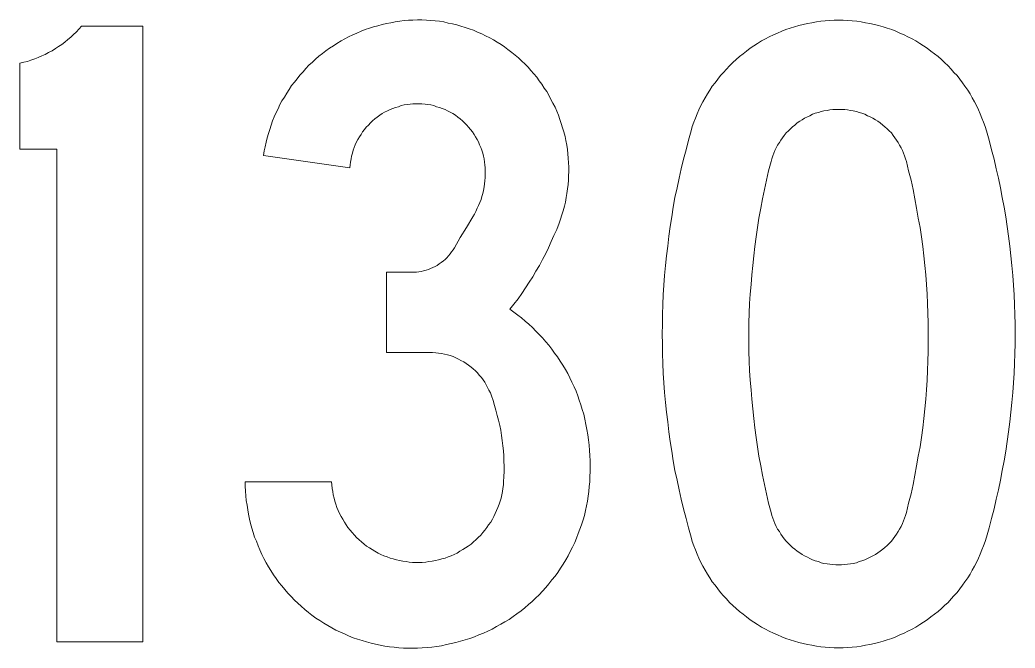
# Model space of a CAD drawing. Extents: x 0 to 420, y 0 to 297.
# Drawn here: x 125.77 to 145.17, y 189.92 to 202.16 of the extents above; entities that cross this region are included whole.
import ezdxf

# ---------------------------------------------------------------- set-up
doc = ezdxf.new("R2010")
doc.units = 0
doc.layers.add('L25', color=1, linetype='CONTINUOUS')

msp = doc.modelspace()

# ---------------------------------------------------------------- linework, layer by layer
at = {"layer": 'L25', "lineweight": 0}
for points in [[(134.24317, 197.721746), (134.216218, 197.681318), (134.189266, 197.640889), (134.162313, 197.60046), (134.128623, 197.56677), (134.094932, 197.526341), (134.061242, 197.492651), (134.027551, 197.465698), (133.987123, 197.432008), (133.946694, 197.405056), (133.906266, 197.378103), (133.865837, 197.357889), (133.825408, 197.337675), (133.778242, 197.31746), (133.737813, 197.297246), (133.690646, 197.28377), (133.64348, 197.270294), (133.596313, 197.256817), (133.549146, 197.250079), (133.50198, 197.243341), (133.454813, 197.243341), (133.400908, 197.243341), (132.922503, 197.243341), (132.922503, 195.680102), (133.764766, 195.680102), (133.81867, 195.680102), (133.879313, 195.673364), (133.933218, 195.666626), (133.993861, 195.659888), (134.047766, 195.646412), (134.108409, 195.632936), (134.162313, 195.61946), (134.216218, 195.599245), (134.270123, 195.579031), (134.324028, 195.552079), (134.371194, 195.525126), (134.425099, 195.498174), (134.472266, 195.464483), (134.519433, 195.430793), (134.566599, 195.397102), (134.607028, 195.363412), (134.654194, 195.322983), (134.694623, 195.282555), (134.728314, 195.235388), (134.768742, 195.194959), (134.802433, 195.147793), (134.836123, 195.100626), (134.863076, 195.046721), (134.890028, 194.999554), (134.91698, 194.94565), (134.943933, 194.891745), (134.964147, 194.83784), (134.997837, 194.743507), (135.02479, 194.649173), (135.051742, 194.55484), (135.078695, 194.453769), (135.105647, 194.359435), (135.125861, 194.258364), (135.146076, 194.16403), (135.159552, 194.062959), (135.173028, 193.961887), (135.186504, 193.860816), (135.19998, 193.766483), (135.206719, 193.665411), (135.206719, 193.56434), (135.213457, 193.463268), (135.213457, 193.362197), (135.206719, 193.261125), (135.19998, 193.160054), (135.19998, 193.099411), (135.186504, 193.03203), (135.179766, 192.971387), (135.16629, 192.904006), (135.152814, 192.843363), (135.132599, 192.78272), (135.112385, 192.722077), (135.092171, 192.661434), (135.065218, 192.600792), (135.038266, 192.540149), (135.011314, 192.486244), (134.984361, 192.432339), (134.950671, 192.371696), (134.910242, 192.32453), (134.876552, 192.270625), (134.836123, 192.21672), (134.795695, 192.169553), (134.755266, 192.122387), (134.708099, 192.07522), (134.660933, 192.028053), (134.613766, 191.987625), (134.566599, 191.947196), (134.512694, 191.906767), (134.45879, 191.873077), (134.404885, 191.839386), (134.35098, 191.805696), (134.297075, 191.772005), (134.236432, 191.745053), (134.182528, 191.718101), (134.121885, 191.697886), (134.061242, 191.670934), (134.000599, 191.657458), (133.933218, 191.637244), (133.872575, 191.623767), (133.811932, 191.610291), (133.744551, 191.603553), (133.683908, 191.596815), (133.616527, 191.590077), (133.555884, 191.590077), (133.488503, 191.590077), (133.427861, 191.590077), (133.36048, 191.596815), (133.299837, 191.603553), (133.239194, 191.610291), (133.171813, 191.623767), (133.11117, 191.637244), (133.050527, 191.657458), (132.989884, 191.670934), (132.929241, 191.697886), (132.868598, 191.718101), (132.807956, 191.745053), (132.754051, 191.772005), (132.693408, 191.805696), (132.639503, 191.839386), (132.585598, 191.873077), (132.531694, 191.906767), (132.484527, 191.947196), (132.430622, 191.987625), (132.383455, 192.028053), (132.336289, 192.07522), (132.29586, 192.122387), (132.248693, 192.169553), (132.208265, 192.21672), (132.167836, 192.270625), (132.134146, 192.32453), (132.100455, 192.371696), (132.066765, 192.432339), (132.033074, 192.486244), (132.006122, 192.540149), (131.97917, 192.600792), (131.952217, 192.661434), (131.932003, 192.722077), (131.911789, 192.78272), (131.898312, 192.843363), (131.878098, 192.904006), (131.87136, 192.971387), (131.857884, 193.03203), (131.851146, 193.099411), (131.844408, 193.160054), (130.166621, 193.160054), (130.166621, 193.072458), (130.173359, 192.978125), (130.180097, 192.883792), (130.186835, 192.796196), (130.200312, 192.701863), (130.213788, 192.614268), (130.227264, 192.526672), (130.247478, 192.432339), (130.267693, 192.344744), (130.294645, 192.257149), (130.321597, 192.169553), (130.34855, 192.081958), (130.38224, 192.001101), (130.415931, 191.913506), (130.449621, 191.832648), (130.49005, 191.745053), (130.530478, 191.664196), (130.570907, 191.583339), (130.618074, 191.502482), (130.66524, 191.428362), (130.719145, 191.347505), (130.766312, 191.273386), (130.820217, 191.199267), (130.88086, 191.131886), (130.934764, 191.057767), (130.995407, 190.990386), (131.062788, 190.923005), (131.123431, 190.855624), (131.190812, 190.794981), (131.258193, 190.734338), (131.325574, 190.673695), (131.399693, 190.613053), (131.467074, 190.559148), (131.541193, 190.505243), (131.62205, 190.458076), (131.696169, 190.404172), (131.777027, 190.357005), (131.851146, 190.316576), (131.932003, 190.26941), (132.019598, 190.228981), (132.100455, 190.195291), (132.181312, 190.154862), (132.268908, 190.121171), (132.356503, 190.094219), (132.444098, 190.067267), (132.531694, 190.040314), (132.619289, 190.013362), (132.706884, 189.993148), (132.794479, 189.972933), (132.888813, 189.959457), (132.976408, 189.945981), (133.070741, 189.939243), (133.158337, 189.925767), (133.25267, 189.919028), (133.340265, 189.919028), (133.434599, 189.919028), (133.522194, 189.919028), (133.616527, 189.925767), (133.710861, 189.932505), (133.805194, 189.939243), (133.899527, 189.952719), (133.993861, 189.966195), (134.088194, 189.986409), (134.182528, 190.006624), (134.270123, 190.026838), (134.364456, 190.05379), (134.452052, 190.080743), (134.546385, 190.107695), (134.63398, 190.141386), (134.721575, 190.175076), (134.809171, 190.208767), (134.896766, 190.249195), (134.977623, 190.289624), (135.065218, 190.336791), (135.146076, 190.383957), (135.226933, 190.431124), (135.30779, 190.478291), (135.388647, 190.532195), (135.462766, 190.5861), (135.543623, 190.646743), (135.617743, 190.700648), (135.685123, 190.768029), (135.759243, 190.828672), (135.826624, 190.889315), (135.894005, 190.956696), (135.961386, 191.030815), (136.022028, 191.098196), (136.082671, 191.172315), (136.143314, 191.246434), (136.203957, 191.320553), (136.257862, 191.394672), (136.311767, 191.475529), (136.365671, 191.556386), (136.412838, 191.637244), (136.460005, 191.718101), (136.500433, 191.798958), (136.5476, 191.886553), (136.588029, 191.974148), (136.621719, 192.061744), (136.65541, 192.149339), (136.6891, 192.236934), (136.722791, 192.32453), (136.749743, 192.418863), (136.776695, 192.506458), (136.79691, 192.600792), (136.817124, 192.688387), (136.837338, 192.78272), (136.850814, 192.877054), (136.864291, 192.971387), (136.871029, 193.06572), (136.884505, 193.160054), (136.884505, 193.261125), (136.891243, 193.362197), (136.891243, 193.470006), (136.891243, 193.571078), (136.884505, 193.672149), (136.877767, 193.773221), (136.871029, 193.874292), (136.857553, 193.975364), (136.844076, 194.076435), (136.823862, 194.177507), (136.803648, 194.278578), (136.783433, 194.379649), (136.763219, 194.480721), (136.736267, 194.568316), (136.709314, 194.66265), (136.675624, 194.750245), (136.648672, 194.83784), (136.614981, 194.925435), (136.574552, 195.013031), (136.534124, 195.100626), (136.493695, 195.188221), (136.453267, 195.269078), (136.4061, 195.349936), (136.358933, 195.430793), (136.305029, 195.51165), (136.251124, 195.592507), (136.197219, 195.666626), (136.143314, 195.747483), (136.082671, 195.821602), (136.022028, 195.888983), (135.961386, 195.963103), (135.894005, 196.030483), (135.833362, 196.097864), (135.765981, 196.165245), (135.691862, 196.232626), (135.624481, 196.293269), (135.550362, 196.353912), (135.476242, 196.407817), (135.402123, 196.46846), (135.321266, 196.522365), (135.402123, 196.623436), (135.482981, 196.724508), (135.5571, 196.832317), (135.631219, 196.940127), (135.6986, 197.047936), (135.772719, 197.155746), (135.833362, 197.263555), (135.900743, 197.378103), (135.961386, 197.492651), (136.022028, 197.607198), (136.075933, 197.721746), (136.129838, 197.843032), (136.183743, 197.95758), (136.237648, 198.078865), (136.284814, 198.200151), (136.311767, 198.281008), (136.338719, 198.361865), (136.365671, 198.442723), (136.385886, 198.530318), (136.4061, 198.611175), (136.419576, 198.69877), (136.433052, 198.779628), (136.446529, 198.867223), (136.460005, 198.954818), (136.466743, 199.035675), (136.466743, 199.123271), (136.473481, 199.210866), (136.473481, 199.298461), (136.466743, 199.379318), (136.460005, 199.466914), (136.453267, 199.554509), (136.446529, 199.635366), (136.433052, 199.722961), (136.412838, 199.810557), (136.399362, 199.891414), (136.379148, 199.979009), (136.352195, 200.059866), (136.325243, 200.140723), (136.29829, 200.221581), (136.271338, 200.302438), (136.237648, 200.383295), (136.203957, 200.464152), (136.163528, 200.538271), (136.1231, 200.61239), (136.082671, 200.693247), (136.042243, 200.767366), (135.995076, 200.834747), (135.947909, 200.908867), (135.894005, 200.976248), (135.846838, 201.043629), (135.792933, 201.111009), (135.73229, 201.17839), (135.678385, 201.239033), (135.617743, 201.306414), (135.5571, 201.360319), (135.489719, 201.420962), (135.429076, 201.474867), (135.361695, 201.528772), (135.287576, 201.582676), (135.220195, 201.636581), (135.152814, 201.683748), (135.078695, 201.730915), (135.004576, 201.771343), (134.930456, 201.811772), (134.849599, 201.8522), (134.77548, 201.892629), (134.694623, 201.926319), (134.613766, 201.96001), (134.532909, 201.986962), (134.452052, 202.013915), (134.371194, 202.040867), (134.290337, 202.067819), (134.202742, 202.088034), (134.121885, 202.10151), (134.034289, 202.121724), (133.953432, 202.1352), (133.865837, 202.141939), (133.778242, 202.148677), (133.697385, 202.155415), (133.609789, 202.162153), (133.522194, 202.162153), (133.434599, 202.155415), (133.347003, 202.155415), (133.266146, 202.148677), (133.178551, 202.1352), (133.090956, 202.121724), (133.00336, 202.108248), (132.922503, 202.094772), (132.834908, 202.074558), (132.747313, 202.047605), (132.666456, 202.027391), (132.585598, 202.000438), (132.504741, 201.973486), (132.423884, 201.939796), (132.343027, 201.906105), (132.26217, 201.872415), (132.181312, 201.831986), (132.107193, 201.791557), (132.033074, 201.751129), (131.952217, 201.703962), (131.884836, 201.656795), (131.810717, 201.609629), (131.736598, 201.562462), (131.669217, 201.508557), (131.601836, 201.454652), (131.534455, 201.39401), (131.473812, 201.340105), (131.406431, 201.279462), (131.345788, 201.212081), (131.291884, 201.151438), (131.231241, 201.084057), (131.177336, 201.016676), (131.123431, 200.949295), (131.069526, 200.881914), (131.02236, 200.807795), (130.975193, 200.733676), (130.928026, 200.659557), (130.88086, 200.585438), (130.840431, 200.511319), (130.80674, 200.430462), (130.766312, 200.356342), (130.732621, 200.275485), (130.698931, 200.194628), (130.671978, 200.113771), (130.645026, 200.026176), (130.618074, 199.945319), (130.591121, 199.864461), (130.570907, 199.776866), (130.557431, 199.689271), (130.537217, 199.608414), (130.52374, 199.520818), (132.201527, 199.278247), (132.208265, 199.33889), (132.215003, 199.392794), (132.228479, 199.453437), (132.235217, 199.507342), (132.255432, 199.567985), (132.268908, 199.62189), (132.289122, 199.675795), (132.309336, 199.729699), (132.336289, 199.783604), (132.363241, 199.830771), (132.390193, 199.884676), (132.423884, 199.931842), (132.450836, 199.979009), (132.491265, 200.026176), (132.524955, 200.073342), (132.565384, 200.113771), (132.605813, 200.1542), (132.646241, 200.194628), (132.693408, 200.235057), (132.740575, 200.268747), (132.787741, 200.302438), (132.834908, 200.336128), (132.882075, 200.363081), (132.935979, 200.390033), (132.989884, 200.416985), (133.043789, 200.4372), (133.097694, 200.457414), (133.151599, 200.47089), (133.205503, 200.491104), (133.266146, 200.504581), (133.320051, 200.511319), (133.380694, 200.518057), (133.434599, 200.524795), (133.495242, 200.524795), (133.555884, 200.524795), (133.609789, 200.524795), (133.670432, 200.518057), (133.724337, 200.511319), (133.78498, 200.504581), (133.838885, 200.491104), (133.892789, 200.47089), (133.953432, 200.457414), (134.007337, 200.4372), (134.061242, 200.416985), (134.108409, 200.390033), (134.162313, 200.363081), (134.20948, 200.336128), (134.263385, 200.302438), (134.310551, 200.268747), (134.357718, 200.235057), (134.398147, 200.194628), (134.438575, 200.1542), (134.485742, 200.113771), (134.519433, 200.073342), (134.559861, 200.026176), (134.593552, 199.979009), (134.627242, 199.931842), (134.654194, 199.884676), (134.687885, 199.830771), (134.714837, 199.783604), (134.735052, 199.729699), (134.755266, 199.675795), (134.77548, 199.62189), (134.795695, 199.567985), (134.809171, 199.507342), (134.822647, 199.453437), (134.829385, 199.392794), (134.836123, 199.33889), (134.842861, 199.278247), (134.842861, 199.217604), (134.842861, 199.156961), (134.842861, 199.08958), (134.836123, 199.028937), (134.829385, 198.968294), (134.822647, 198.907651), (134.809171, 198.84027), (134.795695, 198.779628), (134.77548, 198.718985), (134.762004, 198.66508), (134.74179, 198.604437), (134.714837, 198.543794), (134.687885, 198.489889), (134.660933, 198.429246), (134.63398, 198.375342), (134.60029, 198.321437), (134.479004, 198.119294), (134.357718, 197.923889)], [(144.613104, 192.081958), (144.667008, 192.263887), (144.714175, 192.445815), (144.761342, 192.634482), (144.80177, 192.823149), (144.848937, 193.005077), (144.889366, 193.193744), (144.923056, 193.382411), (144.956747, 193.571078), (144.990437, 193.759744), (145.017389, 193.948411), (145.044342, 194.137078), (145.071294, 194.325745), (145.091508, 194.514411), (145.111723, 194.703078), (145.125199, 194.898483), (145.138675, 195.08715), (145.152151, 195.275816), (145.158889, 195.464483), (145.165628, 195.659888), (145.172366, 195.848555), (145.172366, 196.037222), (145.172366, 196.232626), (145.165628, 196.421293), (145.158889, 196.616698), (145.152151, 196.805365), (145.138675, 196.994032), (145.125199, 197.182698), (145.111723, 197.378103), (145.091508, 197.56677), (145.071294, 197.755437), (145.044342, 197.944103), (145.017389, 198.13277), (144.990437, 198.321437), (144.956747, 198.510104), (144.923056, 198.69877), (144.889366, 198.887437), (144.848937, 199.076104), (144.80177, 199.258032), (144.761342, 199.446699), (144.714175, 199.628628), (144.667008, 199.817295), (144.613104, 199.999223), (144.586151, 200.086819), (144.559199, 200.167676), (144.525508, 200.248533), (144.491818, 200.32939), (144.458127, 200.410247), (144.417699, 200.491104), (144.384008, 200.565224), (144.336842, 200.646081), (144.296413, 200.7202), (144.249246, 200.794319), (144.195341, 200.868438), (144.148175, 200.935819), (144.09427, 201.009938), (144.040365, 201.077319), (143.979722, 201.137962), (143.925818, 201.205343), (143.865175, 201.265986), (143.797794, 201.333367), (143.737151, 201.387272), (143.66977, 201.447914), (143.602389, 201.501819), (143.52827, 201.555724), (143.460889, 201.609629), (143.38677, 201.656795), (143.312651, 201.703962), (143.238532, 201.751129), (143.164412, 201.791557), (143.083555, 201.831986), (143.009436, 201.872415), (142.928579, 201.906105), (142.847722, 201.939796), (142.766865, 201.973486), (142.679269, 202.000438), (142.598412, 202.027391), (142.510817, 202.054343), (142.42996, 202.074558), (142.342364, 202.094772), (142.254769, 202.108248), (142.173912, 202.121724), (142.086317, 202.1352), (141.998721, 202.141939), (141.911126, 202.148677), (141.823531, 202.155415), (141.735936, 202.155415), (141.64834, 202.155415), (141.560745, 202.148677), (141.47315, 202.141939), (141.385555, 202.1352), (141.297959, 202.121724), (141.210364, 202.108248), (141.122769, 202.094772), (141.041912, 202.074558), (140.954316, 202.054343), (140.873459, 202.027391), (140.785864, 202.000438), (140.705007, 201.973486), (140.624149, 201.939796), (140.543292, 201.906105), (140.462435, 201.872415), (140.381578, 201.831986), (140.307459, 201.791557), (140.226602, 201.751129), (140.152483, 201.703962), (140.078363, 201.656795), (140.010982, 201.609629), (139.936863, 201.555724), (139.869482, 201.501819), (139.802101, 201.447914), (139.73472, 201.387272), (139.667339, 201.333367), (139.606697, 201.265986), (139.546054, 201.205343), (139.485411, 201.137962), (139.431506, 201.077319), (139.377601, 201.009938), (139.323696, 200.935819), (139.269792, 200.868438), (139.222625, 200.794319), (139.175458, 200.7202), (139.128292, 200.646081), (139.087863, 200.565224), (139.047434, 200.491104), (139.007006, 200.410247), (138.973315, 200.32939), (138.939625, 200.248533), (138.912672, 200.167676), (138.878982, 200.086819), (138.858768, 199.999223), (138.804863, 199.817295), (138.757696, 199.628628), (138.71053, 199.446699), (138.663363, 199.258032), (138.622934, 199.076104), (138.582506, 198.887437), (138.542077, 198.69877), (138.508387, 198.510104), (138.481434, 198.321437), (138.447744, 198.13277), (138.420791, 197.944103), (138.400577, 197.755437), (138.380363, 197.56677), (138.360148, 197.378103), (138.339934, 197.182698), (138.326458, 196.994032), (138.312982, 196.805365), (138.306244, 196.616698), (138.299506, 196.421293), (138.299506, 196.232626), (138.292767, 196.037222), (138.299506, 195.848555), (138.299506, 195.659888), (138.306244, 195.464483), (138.312982, 195.275816), (138.326458, 195.08715), (138.339934, 194.898483), (138.360148, 194.703078), (138.380363, 194.514411), (138.400577, 194.325745), (138.420791, 194.137078), (138.447744, 193.948411), (138.481434, 193.759744), (138.508387, 193.571078), (138.542077, 193.382411), (138.582506, 193.193744), (138.622934, 193.005077), (138.663363, 192.823149), (138.71053, 192.634482), (138.757696, 192.445815), (138.804863, 192.263887), (138.858768, 192.081958), (138.878982, 191.994363), (138.912672, 191.913506), (138.939625, 191.832648), (138.973315, 191.751791), (139.007006, 191.670934), (139.047434, 191.590077), (139.087863, 191.515958), (139.128292, 191.435101), (139.175458, 191.360981), (139.222625, 191.286862), (139.269792, 191.212743), (139.323696, 191.145362), (139.377601, 191.071243), (139.431506, 191.003862), (139.485411, 190.936481), (139.546054, 190.875838), (139.606697, 190.808457), (139.667339, 190.747815), (139.73472, 190.69391), (139.802101, 190.633267), (139.869482, 190.579362), (139.936863, 190.525457), (140.010982, 190.471553), (140.078363, 190.424386), (140.152483, 190.377219), (140.226602, 190.330052), (140.307459, 190.289624), (140.381578, 190.249195), (140.462435, 190.208767), (140.543292, 190.175076), (140.624149, 190.141386), (140.705007, 190.107695), (140.785864, 190.080743), (140.873459, 190.05379), (140.954316, 190.026838), (141.041912, 190.006624), (141.122769, 189.986409), (141.210364, 189.972933), (141.297959, 189.959457), (141.385555, 189.945981), (141.47315, 189.939243), (141.560745, 189.932505), (141.64834, 189.925767), (141.735936, 189.925767), (141.823531, 189.925767), (141.911126, 189.932505), (141.998721, 189.939243), (142.086317, 189.945981), (142.173912, 189.959457), (142.254769, 189.972933), (142.342364, 189.986409), (142.42996, 190.006624), (142.510817, 190.026838), (142.598412, 190.05379), (142.679269, 190.080743), (142.766865, 190.107695), (142.847722, 190.141386), (142.928579, 190.175076), (143.009436, 190.208767), (143.083555, 190.249195), (143.164412, 190.289624), (143.238532, 190.330052), (143.312651, 190.377219), (143.38677, 190.424386), (143.460889, 190.471553), (143.52827, 190.525457), (143.602389, 190.579362), (143.66977, 190.633267), (143.737151, 190.69391), (143.797794, 190.747815), (143.865175, 190.808457), (143.925818, 190.875838), (143.979722, 190.936481), (144.040365, 191.003862), (144.09427, 191.071243), (144.148175, 191.145362), (144.195341, 191.212743), (144.249246, 191.286862), (144.296413, 191.360981), (144.336842, 191.435101), (144.384008, 191.515958), (144.417699, 191.590077), (144.458127, 191.670934), (144.491818, 191.751791), (144.525508, 191.832648), (144.559199, 191.913506), (144.586151, 191.994363), (144.613104, 192.081958)], [(126.494358, 190.040314), (128.172144, 190.040314), (128.172144, 202.040867), (126.972763, 202.040867), (126.925596, 201.986962), (126.871691, 201.926319), (126.817786, 201.879153), (126.763882, 201.825248), (126.709977, 201.778081), (126.649334, 201.730915), (126.588691, 201.683748), (126.528048, 201.643319), (126.467405, 201.602891), (126.400024, 201.562462), (126.332643, 201.528772), (126.265262, 201.488343), (126.197881, 201.461391), (126.1305, 201.4277), (126.063119, 201.400748), (125.989, 201.380533), (125.921619, 201.353581), (125.8475, 201.340105), (125.773381, 201.319891), (125.773381, 199.642104), (126.494358, 199.642104)], [(143.056603, 192.560363), (143.097031, 192.742292), (143.144198, 192.92422), (143.184627, 193.106149), (143.218317, 193.288078), (143.252008, 193.470006), (143.285698, 193.658673), (143.319389, 193.840602), (143.346341, 194.02253), (143.373293, 194.211197), (143.393508, 194.393126), (143.413722, 194.581792), (143.433936, 194.770459), (143.447413, 194.952388), (143.460889, 195.141055), (143.467627, 195.329721), (143.474365, 195.51165), (143.481103, 195.700317), (143.481103, 195.888983), (143.481103, 196.070912), (143.481103, 196.259579), (143.474365, 196.448246), (143.467627, 196.636912), (143.460889, 196.818841), (143.447413, 197.007508), (143.433936, 197.196174), (143.413722, 197.378103), (143.393508, 197.56677), (143.373293, 197.748699), (143.346341, 197.937365), (143.319389, 198.119294), (143.285698, 198.301223), (143.252008, 198.489889), (143.218317, 198.671818), (143.184627, 198.853747), (143.144198, 199.035675), (143.097031, 199.217604), (143.056603, 199.399533), (143.036389, 199.453437), (143.016174, 199.51408), (142.99596, 199.567985), (142.975746, 199.615152), (142.948793, 199.669056), (142.921841, 199.722961), (142.894888, 199.770128), (142.861198, 199.817295), (142.827508, 199.864461), (142.793817, 199.911628), (142.760127, 199.958795), (142.719698, 199.999223), (142.679269, 200.039652), (142.632103, 200.08008), (142.591674, 200.113771), (142.544507, 200.1542), (142.497341, 200.18789), (142.450174, 200.214842), (142.396269, 200.248533), (142.349103, 200.275485), (142.295198, 200.2957), (142.241293, 200.322652), (142.187388, 200.342866), (142.133483, 200.356342), (142.079579, 200.376557), (142.018936, 200.390033), (141.965031, 200.396771), (141.904388, 200.410247), (141.850483, 200.416985), (141.78984, 200.416985), (141.735936, 200.416985), (141.675293, 200.416985), (141.621388, 200.416985), (141.560745, 200.410247), (141.50684, 200.396771), (141.446197, 200.390033), (141.392293, 200.376557), (141.338388, 200.356342), (141.277745, 200.342866), (141.22384, 200.322652), (141.169935, 200.2957), (141.122769, 200.275485), (141.068864, 200.248533), (141.021697, 200.214842), (140.974531, 200.18789), (140.927364, 200.1542), (140.880197, 200.113771), (140.83303, 200.08008), (140.792602, 200.039652), (140.752173, 199.999223), (140.711745, 199.958795), (140.671316, 199.911628), (140.637626, 199.864461), (140.603935, 199.817295), (140.576983, 199.770128), (140.543292, 199.722961), (140.51634, 199.669056), (140.489387, 199.615152), (140.469173, 199.567985), (140.448959, 199.51408), (140.428745, 199.453437), (140.415268, 199.399533), (140.368102, 199.217604), (140.327673, 199.035675), (140.287245, 198.853747), (140.246816, 198.671818), (140.213125, 198.489889), (140.179435, 198.301223), (140.152483, 198.119294), (140.12553, 197.937365), (140.098578, 197.748699), (140.078363, 197.56677), (140.058149, 197.378103), (140.037935, 197.196174), (140.024459, 197.007508), (140.010982, 196.818841), (139.997506, 196.636912), (139.990768, 196.448246), (139.98403, 196.259579), (139.98403, 196.070912), (139.98403, 195.888983), (139.98403, 195.700317), (139.990768, 195.51165), (139.997506, 195.329721), (140.010982, 195.141055), (140.024459, 194.952388), (140.037935, 194.770459), (140.058149, 194.581792), (140.078363, 194.393126), (140.098578, 194.211197), (140.12553, 194.02253), (140.152483, 193.840602), (140.179435, 193.658673), (140.213125, 193.470006), (140.246816, 193.288078), (140.287245, 193.106149), (140.327673, 192.92422), (140.368102, 192.742292), (140.415268, 192.560363), (140.428745, 192.506458), (140.448959, 192.452553), (140.469173, 192.398649), (140.489387, 192.344744), (140.51634, 192.290839), (140.543292, 192.236934), (140.576983, 192.189768), (140.603935, 192.142601), (140.637626, 192.095434), (140.671316, 192.048267), (140.711745, 192.001101), (140.752173, 191.960672), (140.792602, 191.920244), (140.83303, 191.879815), (140.880197, 191.846125), (140.927364, 191.805696), (140.974531, 191.778744), (141.021697, 191.745053), (141.068864, 191.718101), (141.122769, 191.691148), (141.169935, 191.664196), (141.22384, 191.637244), (141.277745, 191.617029), (141.338388, 191.603553), (141.392293, 191.583339), (141.446197, 191.569863), (141.50684, 191.563124), (141.560745, 191.556386), (141.621388, 191.549648), (141.675293, 191.54291), (141.735936, 191.54291), (141.78984, 191.54291), (141.850483, 191.549648), (141.904388, 191.556386), (141.965031, 191.563124), (142.018936, 191.569863), (142.079579, 191.583339), (142.133483, 191.603553), (142.187388, 191.617029), (142.241293, 191.637244), (142.295198, 191.664196), (142.349103, 191.691148), (142.396269, 191.718101), (142.450174, 191.745053), (142.497341, 191.778744), (142.544507, 191.805696), (142.591674, 191.846125), (142.632103, 191.879815), (142.679269, 191.920244), (142.719698, 191.960672), (142.760127, 192.001101), (142.793817, 192.048267), (142.827508, 192.095434), (142.861198, 192.142601), (142.894888, 192.189768), (142.921841, 192.236934), (142.948793, 192.290839), (142.975746, 192.344744), (142.99596, 192.398649), (143.016174, 192.452553), (143.036389, 192.506458), (143.056603, 192.560363)]]:
    msp.add_lwpolyline(points, close=True, dxfattribs=at)

doc.saveas('drawing.dxf')
